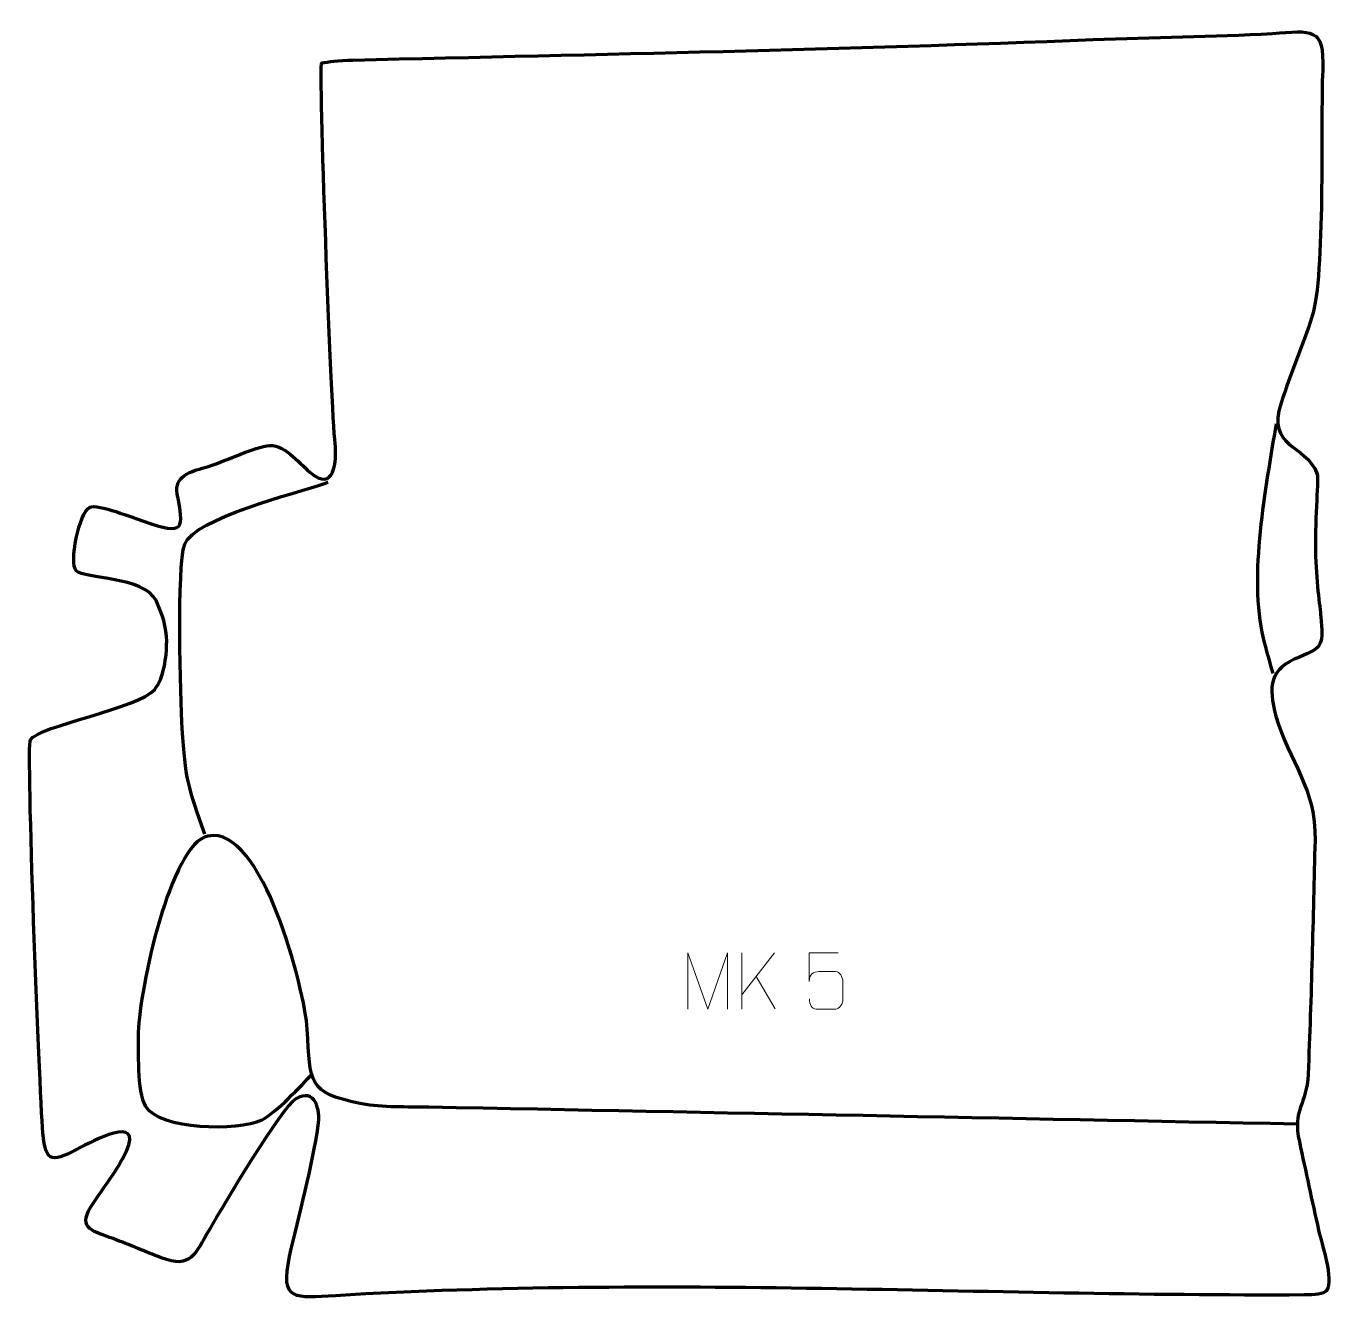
# Model space of a CAD drawing. Header units: millimetres. Extents: x -317 to 264, y -405 to 161.
import ezdxf

# ---------------------------------------------------------------- set-up
doc = ezdxf.new("R2010")
doc.units = ezdxf.units.MM
doc.header["$MEASUREMENT"] = 0
for name, color, linetype in [('layer 1', 7, 'Continuous'), ('layer 2', 7, 'Continuous'), ('layer 3', 7, 'Continuous')]:
    doc.layers.add(name, color=color, linetype=linetype)

msp = doc.modelspace()

# ---------------------------------------------------------------- linework, layer by layer
at = {"layer": 'layer 1', "color": 250, "lineweight": 9}
for points, knots in [([(-22.8313, -275.4668), (-22.8313, -275.4668), (-22.8313, -250.5089), (-22.8313, -250.5089), (-22.8313, -250.5089), (-22.8313, -250.5089), (-13.9062, -275.4668), (-13.9062, -275.4668), (-13.9062, -275.4668), (-13.9062, -275.4668), (-5.1463, -250.5094), (-5.1463, -250.5094), (-5.1463, -250.5094), (-5.1463, -250.5094), (-5.1463, -275.4668), (-5.1463, -275.4668)], [0, 0, 0, 0, 0.2, 0.2, 0.2, 0.2, 0.4, 0.4, 0.4, 0.4, 0.6, 0.6, 0.6, 0.6, 1, 1, 1, 1]), ([(43.9643, -250.5065), (43.9643, -250.5065), (31.1126, -250.5065), (31.1126, -250.5065), (31.1126, -250.5065), (31.1129, -254.7371), (31.1129, -258.968), (31.1126, -263.1992), (31.1126, -263.1992), (31.1123, -259.8891), (32.7433, -258.8173), (35.5553, -258.7568), (35.5553, -258.7568), (37.9949, -258.7565), (40.4344, -258.7565), (42.8736, -258.7568), (42.8736, -258.7568), (44.5234, -258.75), (45.9983, -261.1305), (46.0268, -263.1992), (46.0268, -263.1992), (46.0265, -265.7865), (46.0265, -268.3741), (46.0268, -270.9618), (46.0268, -270.9618), (46.073, -272.9212), (44.5736, -275.3575), (42.9477, -275.416), (42.9477, -275.416), (40.9912, -275.4157), (36.0962, -275.4157), (34.1392, -275.416), (34.1392, -275.416), (32.2937, -275.4248), (31.1866, -273.46), (31.1658, -270.9089)], [0, 0, 0, 0, 0.1, 0.1, 0.1, 0.1, 0.2, 0.2, 0.2, 0.2, 0.3, 0.3, 0.3, 0.3, 0.4, 0.4, 0.4, 0.4, 0.5, 0.5, 0.5, 0.5, 0.6, 0.6, 0.6, 0.6, 0.7, 0.7, 0.7, 0.7, 0.8, 0.8, 0.8, 0.8, 1, 1, 1, 1])]:
    msp.add_open_spline(points, degree=3, knots=knots, dxfattribs=at)
for points in [[(1.2194, -250.4845), (1.2194, -250.4845), (1.2194, -275.4381), (1.2194, -275.4381)], [(15.5956, -250.4845), (15.5956, -250.4845), (1.2194, -269.1242), (1.2194, -269.1242)], [(15.9209, -275.3423), (15.9209, -275.3423), (7.4504, -261.0287), (7.4504, -261.0287)]]:
    msp.add_open_spline(points, degree=3, dxfattribs=at)
at = {"layer": 'layer 2', "color": 142, "lineweight": 158}
for points, knots in [([(238.3511, -15.6728), (233.8472, -43.4709), (225.9909, -83.4561), (232.6519, -110.6995), (232.6519, -110.6995), (233.9394, -115.9652), (235.5117, -121.2119), (236.8956, -126.467)], [0, 0, 0, 0, 0.33333333, 0.33333333, 0.33333333, 0.33333333, 1, 1, 1, 1]), ([(-237.3356, -197.7825), (-244.6103, -177.1341), (-246.0782, -172.9258), (-247.2872, -150.9321), (-247.2872, -150.9321), (-248.044, -137.1632), (-249.8226, -79.1826), (-246.2414, -69.1053), (-246.2414, -69.1053), (-242.1788, -57.6733), (-196.6597, -46.3782), (-184.1639, -42.0737), (-184.1639, -42.0737), (-184.1639, -42.0737), (-182.602, -41.5356), (-182.602, -41.5356)], [0, 0, 0, 0, 0.2, 0.2, 0.2, 0.2, 0.4, 0.4, 0.4, 0.4, 0.6, 0.6, 0.6, 0.6, 1, 1, 1, 1]), ([(247.8636, -326.5067), (119.3165, -323.9932), (-9.2306, -321.48), (-137.7777, -318.9664), (-137.7777, -318.9664), (-147.1983, -318.7822), (-158.4943, -319.2326), (-167.5858, -317.4578), (-167.5858, -317.4578), (-192.0375, -312.5127), (-190.3553, -308.3722), (-191.812, -284.281), (-191.812, -284.281), (-192.8439, -267.2162), (-211.5209, -193.4907), (-235.9232, -198.5965), (-235.9232, -198.5965), (-252.5641, -202.0784), (-266.3849, -266.495), (-266.8287, -285.6754), (-266.8287, -285.6754), (-266.9452, -293.0727), (-267.4328, -312.3236), (-263.8075, -318.3171), (-263.8075, -318.3171), (-257.2265, -329.1972), (-222.9101, -329.491), (-211.9003, -324.5832), (-211.9003, -324.5832), (-206.1841, -322.0351), (-193.766, -308.6225), (-189.8255, -304.5207)], [0, 0, 0, 0, 0.11111111, 0.11111111, 0.11111111, 0.11111111, 0.22222222, 0.22222222, 0.22222222, 0.22222222, 0.33333333, 0.33333333, 0.33333333, 0.33333333, 0.44444444, 0.44444444, 0.44444444, 0.44444444, 0.55555556, 0.55555556, 0.55555556, 0.55555556, 0.66666667, 0.66666667, 0.66666667, 0.66666667, 0.77777778, 0.77777778, 0.77777778, 0.77777778, 1, 1, 1, 1])]:
    msp.add_open_spline(points, degree=3, knots=knots, dxfattribs=at)
at = {"layer": 'layer 3', "color": 242, "lineweight": 158}
msp.add_open_spline([(157.1433, 154.9838), (47.6197, 150.4955), (-61.9561, 148.4666), (-171.5318, 145.8859), (-171.5318, 145.8859), (-177.9836, 145.734), (-182.7008, 145.0344), (-185.4048, 144.5691), (-185.4048, 144.5691), (-186.9198, 144.3084), (-181.1257, -9.569), (-179.4695, -24.2955), (-179.4695, -24.2955), (-178.6067, -31.9676), (-179.6433, -46.5344), (-190.6952, -37.0891), (-190.6952, -37.0891), (-195.6683, -32.839), (-202.4434, -23.8681), (-209.8063, -25.3432), (-209.8063, -25.3432), (-217.4873, -26.882), (-228.881, -32.4927), (-237.3043, -35.0258), (-237.3043, -35.0258), (-243.7397, -36.8652), (-250.8121, -38.707), (-249.5576, -46.714), (-249.5576, -46.714), (-246.7412, -62.2065), (-245.6401, -65.4103), (-264.4997, -58.8874), (-264.4997, -58.8874), (-268.6084, -57.4663), (-284.976, -50.9712), (-288.3786, -52.6356), (-288.3786, -52.6356), (-293.1702, -54.9794), (-297.5926, -77.4993), (-294.4412, -80.8094), (-294.4412, -80.8094), (-290.7697, -84.6656), (-264.3014, -83.1621), (-258.9664, -94.1178), (-258.9664, -94.1178), (-256.2166, -99.7644), (-254.2373, -105.9873), (-254.233, -112.3117), (-254.233, -112.3117), (-254.2284, -119.1144), (-255.5915, -128.6604), (-259.5673, -133.5549), (-259.5673, -133.5549), (-266.2877, -141.8284), (-311.1474, -149.7196), (-314.7376, -155.8426), (-314.7376, -155.8426), (-316.6373, -159.0825), (-310.865, -309.554), (-309.1826, -330.3766), (-309.1826, -330.3766), (-308.0261, -344.6902), (-304.5666, -343.1036), (-292.3647, -336.792), (-292.3647, -336.792), (-283.9541, -332.4415), (-262.6373, -321.5192), (-273.8285, -341.9428), (-273.8285, -341.9428), (-278.3226, -349.9405), (-283.1563, -355.8482), (-287.9846, -363.2619), (-287.9846, -363.2619), (-293.8424, -373.1821), (-286.497, -374.1338), (-277.9885, -377.3353), (-277.9885, -377.3353), (-270.6723, -380.0882), (-263.8432, -383.0579), (-256.6903, -385.8314), (-256.6903, -385.8314), (-243.3656, -390.9978), (-241.5514, -383.9766), (-235.2482, -373.2289), (-235.2482, -373.2289), (-229.0032, -362.5808), (-203.1232, -318.8127), (-196.9352, -315.2564), (-196.9352, -315.2564), (-188.1858, -310.2279), (-185.9174, -320.0873), (-186.9244, -327.1328), (-186.9244, -327.1328), (-189.4437, -344.7572), (-195.7358, -367.2563), (-199.6535, -385.2724), (-199.6535, -385.2724), (-204.0271, -405.3841), (-197.023, -403.7163), (-179.3266, -402.6534), (-179.3266, -402.6534), (-35.5524, -394.0182), (109.2068, -403.0246), (250.9117, -402.3409), (250.9117, -402.3409), (255.4266, -402.3191), (259.5716, -402.1286), (260.8847, -400.201), (260.8847, -400.201), (264.0336, -395.5788), (258.6263, -379.632), (257.2688, -373.6403), (257.2688, -373.6403), (254.3312, -360.6169), (251.5675, -347.4839), (248.7197, -334.4279), (248.7197, -334.4279), (245.5676, -319.9766), (251.9949, -317.7785), (252.5934, -304.2557), (252.5934, -304.2557), (254.07, -269.859), (254.8135, -235.0015), (255.6741, -200.5552), (255.6741, -200.5552), (256.2532, -177.3789), (244.268, -165.7952), (238.2042, -145.4465), (238.2042, -145.4465), (234.9348, -131.8248), (235.3136, -124.4669), (248.7846, -119.1362), (248.7846, -119.1362), (259.8398, -114.7616), (259.1049, -113.1715), (258.2439, -101.3054), (258.2439, -101.3054), (257.9117, -96.7259), (256.026, -84.8623), (255.8664, -72.2261), (255.8664, -72.2261), (255.6651, -56.2981), (257.2843, -39.4206), (256.6882, -37.914), (256.6882, -37.914), (251.1256, -23.8552), (234.0788, -26.6586), (240.603, -6.3188), (240.603, -6.3188), (244.7084, 6.4801), (250.2924, 19.1708), (254.3164, 31.817), (254.3164, 31.817), (260.2844, 50.5731), (258.0469, 117.6357), (259.0698, 141.3539), (259.0698, 141.3539), (259.9133, 160.9114), (254.1776, 158.792), (236.7452, 157.7148), (236.7452, 157.7148), (210.2663, 156.0786), (183.6508, 156.0701), (157.1433, 154.9838)], degree=3, knots=[0, 0, 0, 0, 0.02380952, 0.02380952, 0.02380952, 0.02380952, 0.04761905, 0.04761905, 0.04761905, 0.04761905, 0.07142857, 0.07142857, 0.07142857, 0.07142857, 0.0952381, 0.0952381, 0.0952381, 0.0952381, 0.11904762, 0.11904762, 0.11904762, 0.11904762, 0.14285714, 0.14285714, 0.14285714, 0.14285714, 0.16666667, 0.16666667, 0.16666667, 0.16666667, 0.19047619, 0.19047619, 0.19047619, 0.19047619, 0.21428571, 0.21428571, 0.21428571, 0.21428571, 0.23809524, 0.23809524, 0.23809524, 0.23809524, 0.26190476, 0.26190476, 0.26190476, 0.26190476, 0.28571429, 0.28571429, 0.28571429, 0.28571429, 0.30952381, 0.30952381, 0.30952381, 0.30952381, 0.33333333, 0.33333333, 0.33333333, 0.33333333, 0.35714286, 0.35714286, 0.35714286, 0.35714286, 0.38095238, 0.38095238, 0.38095238, 0.38095238, 0.4047619, 0.4047619, 0.4047619, 0.4047619, 0.42857143, 0.42857143, 0.42857143, 0.42857143, 0.45238095, 0.45238095, 0.45238095, 0.45238095, 0.47619048, 0.47619048, 0.47619048, 0.47619048, 0.5, 0.5, 0.5, 0.5, 0.52380952, 0.52380952, 0.52380952, 0.52380952, 0.54761905, 0.54761905, 0.54761905, 0.54761905, 0.57142857, 0.57142857, 0.57142857, 0.57142857, 0.5952381, 0.5952381, 0.5952381, 0.5952381, 0.61904762, 0.61904762, 0.61904762, 0.61904762, 0.64285714, 0.64285714, 0.64285714, 0.64285714, 0.66666667, 0.66666667, 0.66666667, 0.66666667, 0.69047619, 0.69047619, 0.69047619, 0.69047619, 0.71428571, 0.71428571, 0.71428571, 0.71428571, 0.73809524, 0.73809524, 0.73809524, 0.73809524, 0.76190476, 0.76190476, 0.76190476, 0.76190476, 0.78571429, 0.78571429, 0.78571429, 0.78571429, 0.80952381, 0.80952381, 0.80952381, 0.80952381, 0.83333333, 0.83333333, 0.83333333, 0.83333333, 0.85714286, 0.85714286, 0.85714286, 0.85714286, 0.88095238, 0.88095238, 0.88095238, 0.88095238, 0.9047619, 0.9047619, 0.9047619, 0.9047619, 0.92857143, 0.92857143, 0.92857143, 0.92857143, 0.95238095, 0.95238095, 0.95238095, 0.95238095, 1, 1, 1, 1], dxfattribs=at)

doc.saveas('drawing.dxf')
